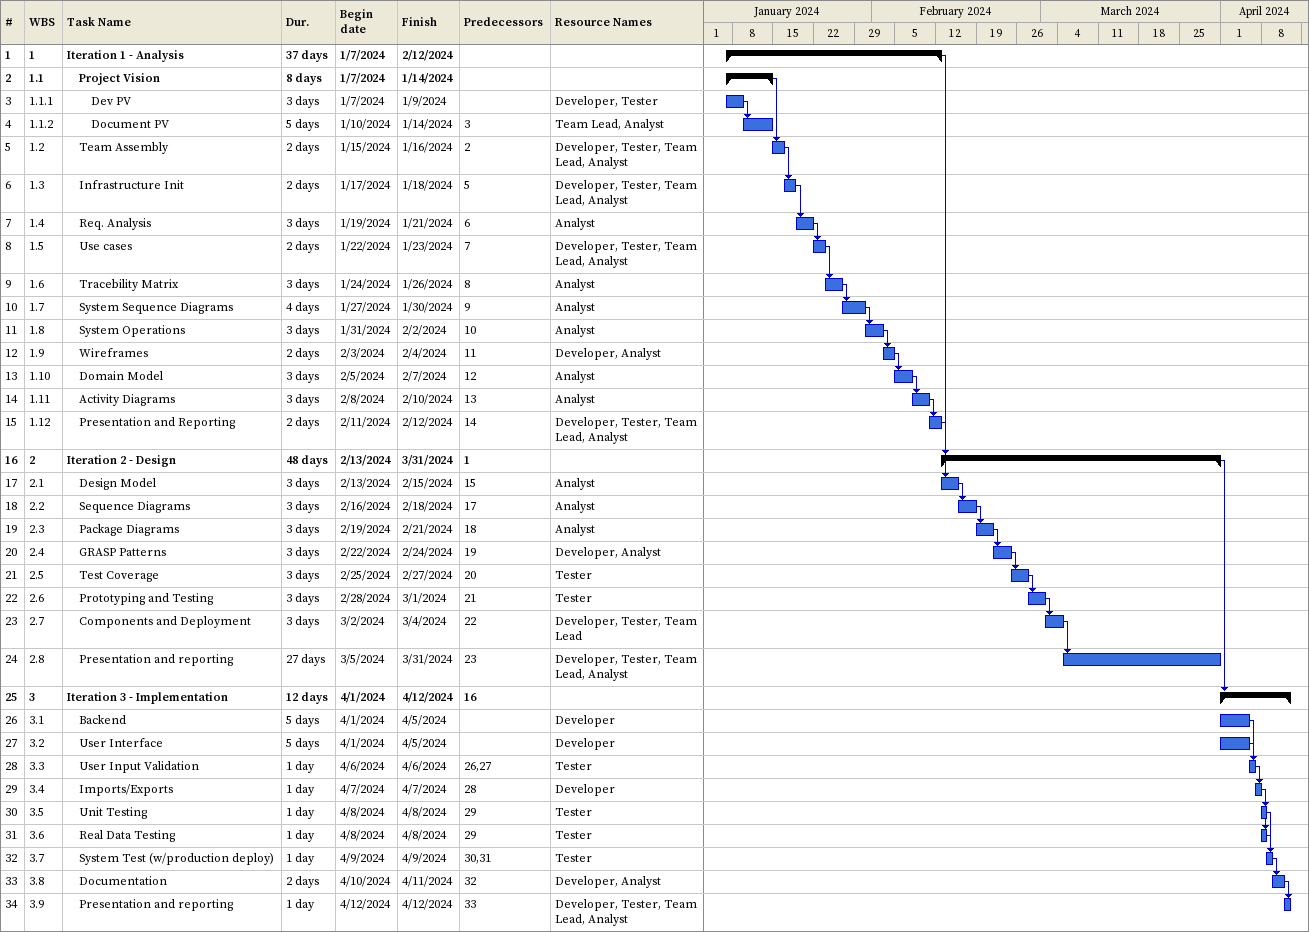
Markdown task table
| ID | WBS | Task | Duration | Start | Finish | Predecessors | Resources |
|---|---|---|---|---|---|---|---|
| 1 | 1 | **Iteration 1 - Analysis** | 37d | 2024-01-07 | 2024-02-12 |  |  |
| 2 | 1.1 | **Project Vision** | 8d | 2024-01-07 | 2024-01-14 |  |  |
| 3 | 1.1.1 | Dev PV | 3d | 2024-01-07 | 2024-01-09 |  | Developer, Tester |
| 4 | 1.1.2 | Document PV | 5d | 2024-01-10 | 2024-01-14 | 3 | Team Lead, Analyst |
| 5 | 1.2 | Team Assembly | 2d | 2024-01-15 | 2024-01-16 | 2 | Developer, Tester, Team Lead, Analyst |
| 6 | 1.3 | Infrastructure Init | 2d | 2024-01-17 | 2024-01-18 | 5 | Developer, Tester, Team Lead, Analyst |
| 7 | 1.4 | Req. Analysis | 3d | 2024-01-19 | 2024-01-21 | 6 | Analyst |
| 8 | 1.5 | Use cases | 2d | 2024-01-22 | 2024-01-23 | 7 | Developer, Tester, Team Lead, Analyst |
| 9 | 1.6 | Tracebility Matrix | 3d | 2024-01-24 | 2024-01-26 | 8 | Analyst |
| 10 | 1.7 | System Sequence Diagrams | 4d | 2024-01-27 | 2024-01-30 | 9 | Analyst |
| 11 | 1.8 | System Operations | 3d | 2024-01-31 | 2024-02-02 | 10 | Analyst |
| 12 | 1.9 | Wireframes | 2d | 2024-02-03 | 2024-02-04 | 11 | Developer, Analyst |
| 13 | 1.10 | Domain Model | 3d | 2024-02-05 | 2024-02-07 | 12 | Analyst |
| 14 | 1.11 | Activity Diagrams | 3d | 2024-02-08 | 2024-02-10 | 13 | Analyst |
| 15 | 1.12 | Presentation and Reporting | 2d | 2024-02-11 | 2024-02-12 | 14 | Developer, Tester, Team Lead, Analyst |
| 16 | 2 | **Iteration 2 - Design** | 48d | 2024-02-13 | 2024-03-31 | 1 |  |
| 17 | 2.1 | Design Model | 3d | 2024-02-13 | 2024-02-15 | 15 | Analyst |
| 18 | 2.2 | Sequence Diagrams | 3d | 2024-02-16 | 2024-02-18 | 17 | Analyst |
| 19 | 2.3 | Package Diagrams | 3d | 2024-02-19 | 2024-02-21 | 18 | Analyst |
| 20 | 2.4 | GRASP Patterns | 3d | 2024-02-22 | 2024-02-24 | 19 | Developer, Analyst |
| 21 | 2.5 | Test Coverage | 3d | 2024-02-25 | 2024-02-27 | 20 | Tester |
| 22 | 2.6 | Prototyping and Testing | 3d | 2024-02-28 | 2024-03-01 | 21 | Tester |
| 23 | 2.7 | Components and Deployment | 3d | 2024-03-02 | 2024-03-04 | 22 | Developer, Tester, Team Lead |
| 24 | 2.8 | Presentation and reporting | 27d | 2024-03-05 | 2024-03-31 | 23 | Developer, Tester, Team Lead, Analyst |
| 25 | 3 | **Iteration 3 - Implementation** | 12d | 2024-04-01 | 2024-04-12 | 16 |  |
| 26 | 3.1 | Backend | 5d | 2024-04-01 | 2024-04-05 |  | Developer |
| 27 | 3.2 | User Interface | 5d | 2024-04-01 | 2024-04-05 |  | Developer |
| 28 | 3.3 | User Input Validation | 1d | 2024-04-06 | 2024-04-06 | 26, 27 | Tester |
| 29 | 3.4 | Imports/Exports | 1d | 2024-04-07 | 2024-04-07 | 28 | Developer |
| 30 | 3.5 | Unit Testing | 1d | 2024-04-08 | 2024-04-08 | 29 | Tester |
| 31 | 3.6 | Real Data Testing | 1d | 2024-04-08 | 2024-04-08 | 29 | Tester |
| 32 | 3.7 | System Test (w/production deploy) | 1d | 2024-04-09 | 2024-04-09 | 30, 31 | Tester |
| 33 | 3.8 | Documentation | 2d | 2024-04-10 | 2024-04-11 | 32 | Developer, Analyst |
| 34 | 3.9 | Presentation and reporting | 1d | 2024-04-12 | 2024-04-12 | 33 | Developer, Tester, Team Lead, Analyst |
